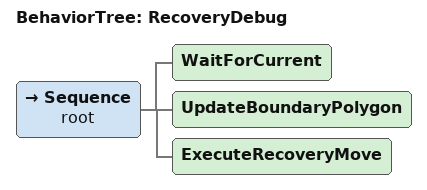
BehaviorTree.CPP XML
<root BTCPP_format="4">
    <BehaviorTree ID="RecoveryDebug">
        <Sequence name="root">
            <WaitForCurrent/>
            <UpdateBoundaryPolygon />
            <ExecuteRecoveryMove />
        </Sequence>
    </BehaviorTree>
</root>
